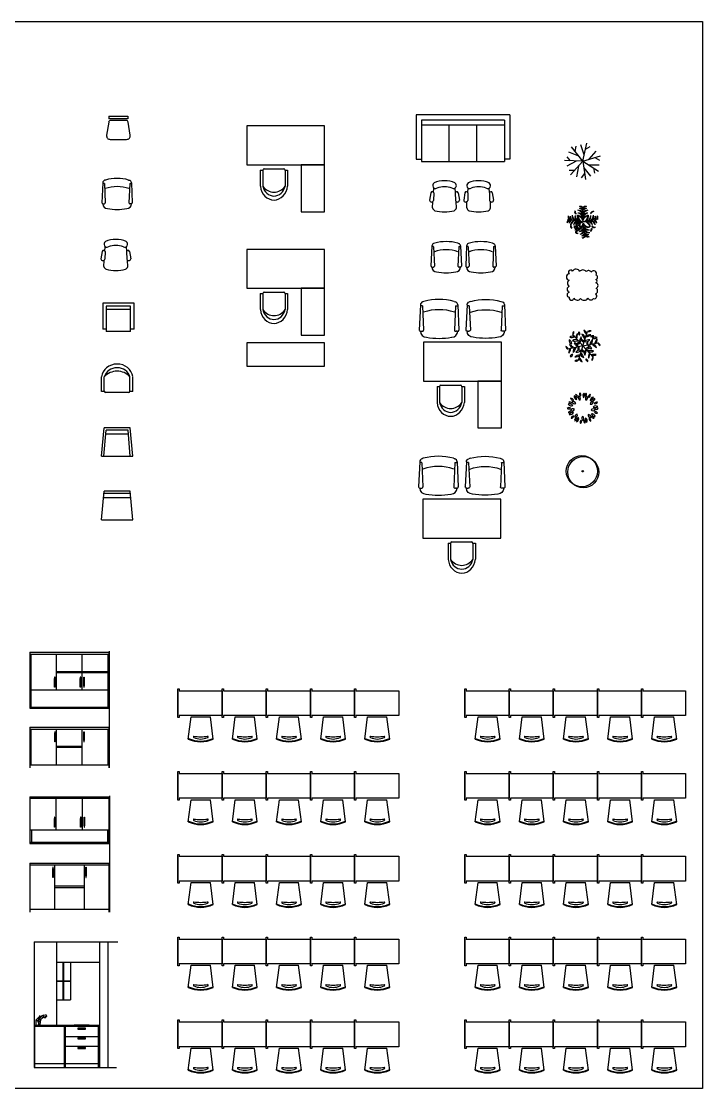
# Model space of a CAD drawing. Header units: centimetres. Extents: x 56177 to 99483, y 493 to 15482.
# Drawn here: x 63608 to 64989, y 632 to 2794 of the extents above; entities that cross this region are included whole.
import ezdxf

# ---------------------------------------------------------------- set-up
doc = ezdxf.new("R2010")
doc.units = ezdxf.units.CM
doc.header["$MEASUREMENT"] = 0
doc.linetypes.add('HIDDEN', pattern=[0.375, 0.25, -0.125])
doc.layers.add('010_BLOQUES', color=250, linetype='Continuous')

# ---------------------------------------------------------------- blocks, each defined once
blk = doc.blocks.new('A$C78BF1C82')
at = {"layer": '010_BLOQUES'}
for p, q in [((0, 2.55), (0, 0)), ((0, 2.55), (1.694, 2.55)), ((0.455, 2.55), (0.455, 0.85)), ((1.325, 2.55), (1.325, 0)), ((1.495, 2.55), (1.495, 0)), ((0.455, 2.135), (1.325, 2.135)), ((0.59, 1.375), (0.59, 2.135)), ((0.6, 1.375), (0.6, 2.135)), ((0.735, 2.135), (0.735, 1.375)), ((0.455, 1.76), (0.59, 1.76)), ((0.455, 1.75), (0.59, 1.75)), ((0.6, 1.76), (0.735, 1.76)), ((0.6, 1.75), (0.735, 1.75)), ((0.455, 1.375), (0.735, 1.375)), ((0.038, 0.97), (0.112, 1.044)), ((0.038, 0.85), (0.038, 0.97)), ((0.084, 0.964), (0.076, 0.95)), ((0.076, 0.95), (0.084, 0.921)), ((0.096, 0.952), (0.077, 0.952)), ((0.124, 1.036), (0.084, 0.964)), ((0.084, 0.921), (0.089, 0.902)), ((0.181, 1.057), (0.187, 1.023)), ((0.249, 1.033), (0.187, 1.023)), ((0.244, 1.066), (0.249, 1.033)), ((1.32, 0.85), (0.005, 0.85)), ((0.005, 0.85), (0.005, 0)), ((1.32, 0.83), (0.005, 0.83)), ((0.605, 0.85), (0.605, 0)), ((0.625, 0.83), (0.625, 0)), ((0.812, 0.857), (0.812, 0.85)), ((1.112, 0.857), (0.812, 0.857)), ((1.112, 0.855), (0.812, 0.855)), ((0.882, 0.801), (0.882, 0.781)), ((1.042, 0.801), (0.882, 0.801)), ((0.882, 0.781), (1.042, 0.781)), ((1.042, 0.781), (1.042, 0.801)), ((1.112, 0.857), (1.112, 0.85)), ((1.3, 0.83), (1.3, 0)), ((1.32, 0.85), (1.32, 0)), ((0.625, 0.632), (1.3, 0.632)), ((0.625, 0.433), (1.3, 0.433)), ((0.882, 0.603), (0.882, 0.583)), ((1.042, 0.603), (0.882, 0.603)), ((0.882, 0.583), (1.042, 0.583)), ((1.042, 0.583), (1.042, 0.603)), ((0.882, 0.404), (0.882, 0.384)), ((1.042, 0.404), (0.882, 0.404)), ((0.882, 0.384), (1.042, 0.384)), ((1.042, 0.384), (1.042, 0.404)), ((0.005, 0.083), (0.605, 0.083)), ((0.625, 0.083), (1.3, 0.083)), ((0, 0), (1.668, 0))]:
    blk.add_line(p, q, dxfattribs=at)
for centre, radius, start, end in [((0.065, 0.975), 0.0273, 189.8807, 293.0377), ((0.116, 1.039), 0.00764, 319.392, 129.2684), ((0.215, 1.048), 0.0378, 221.4586, 335.9624)]:
    blk.add_arc(centre, radius, start, end, dxfattribs=at)
for points, knots in [([(0.098, 0.964), (0.097, 0.957), (0.092, 0.926), (0.087, 0.889), (0.084, 0.859), (0.083, 0.852)], [16.146322, 16.146322, 16.146322, 16.146322, 18.285931, 25.194715, 27.441758, 27.441758, 27.441758, 27.441758]), ([(0.198, 1.062), (0.175, 1.054), (0.155, 1.048), (0.136, 1.036), (0.098, 0.964)], [3.16945, 3.16945, 3.16945, 3.16945, 4.53093, 9.463567, 9.463567, 9.463567, 9.463567]), ([(0.128, 0.964), (0.127, 0.959), (0.126, 0.953), (0.125, 0.941), (0.124, 0.936), (0.123, 0.926), (0.122, 0.921), (0.12, 0.907), (0.118, 0.897), (0.116, 0.878), (0.115, 0.869), (0.114, 0.856), (0.113, 0.853), (0.113, 0.849)], [15.604261, 15.604261, 15.604261, 15.604261, 17.499498, 17.499498, 18.973732, 18.973732, 20.447967, 20.447967, 23.396435, 23.396435, 26.333327, 26.333327, 27.441758, 27.441758, 27.441758, 27.441758])]:
    blk.add_open_spline(points, degree=3, knots=knots, dxfattribs=at)
for points in [[(0.186, 1.027), (0.184, 1.026), (0.181, 1.025), (0.128, 0.964)], [(0.198, 1.062), (0.222, 1.067), (0.233, 1.067), (0.244, 1.066)]]:
    blk.add_open_spline(points, degree=3, dxfattribs=at)
blk = doc.blocks.new('A$C62C601A6')
at = {"layer": '010_BLOQUES'}
for p, q in [((0, 2.34), (1.6, 2.34)), ((0, 2.34), (0, 1.39)), ((0, 2.31), (1.6, 2.31)), ((0.533, 1.67), (0.533, 2.31)), ((1.067, 1.67), (1.067, 2.31)), ((1.6, 2.34), (1.6, 1.39)), ((1.615, 2.36), (1.615, 0)), ((0, 1.67), (1.6, 1.67)), ((0.03, 1.67), (0.03, 1.42)), ((1.57, 1.67), (1.57, 1.42)), ((0, 1.42), (1.6, 1.42)), ((0, 1.39), (1.6, 1.39)), ((0, 0.99), (1.6, 0.99)), ((0, 0.99), (0, 0)), ((0, 0.96), (1.6, 0.96)), ((0.5, 0.96), (0.5, 0.06)), ((1.1, 0.96), (1.1, 0.06)), ((1.6, 0.99), (1.6, 0)), ((1.1, 0.525), (0.5, 0.525)), ((1.1, 0.495), (0.5, 0.495)), ((0, 0.06), (1.6, 0.06))]:
    blk.add_line(p, q, dxfattribs=at)
for points in [[(0.504, 1.746), (0.504, 1.926), (0.494, 1.926), (0.494, 1.746)], [(0.504, 1.9), (0.504, 1.72), (0.494, 1.72), (0.494, 1.9)], [(1.037, 1.746), (1.037, 1.926), (1.027, 1.926), (1.027, 1.746)], [(1.037, 1.9), (1.037, 1.72), (1.027, 1.72), (1.027, 1.9)], [(1.096, 1.746), (1.096, 1.926), (1.106, 1.926), (1.106, 1.746)], [(1.096, 1.9), (1.096, 1.72), (1.106, 1.72), (1.106, 1.9)], [(0.471, 0.73), (0.471, 0.91), (0.461, 0.91), (0.461, 0.73)], [(0.471, 0.884), (0.471, 0.704), (0.461, 0.704), (0.461, 0.884)], [(1.129, 0.73), (1.129, 0.91), (1.139, 0.91), (1.139, 0.73)], [(1.129, 0.884), (1.129, 0.704), (1.139, 0.704), (1.139, 0.884)]]:
    blk.add_lwpolyline(points, dxfattribs=at)
blk = doc.blocks.new('A$C25813D6B')
at = {"layer": '010_BLOQUES'}
for p, q in [((0, 2.34), (1.6, 2.34)), ((0, 2.34), (0, 1.21)), ((0, 2.3), (1.6, 2.3)), ((0.02, 2.3), (0.02, 1.23)), ((0.54, 1.58), (0.54, 2.3)), ((1.06, 1.58), (1.06, 2.3)), ((1.58, 2.3), (1.58, 1.23)), ((1.6, 2.34), (1.6, 1.21)), ((1.605, 2.36), (1.605, 0)), ((0.02, 1.58), (1.58, 1.58)), ((0, 1.23), (1.6, 1.23)), ((0, 1.21), (1.6, 1.21)), ((0, 0.82), (1.6, 0.82)), ((0, 0.82), (0, 0)), ((0, 0.78), (1.6, 0.78)), ((0.02, 0.78), (0.02, 0.06)), ((0.54, 0.06), (0.54, 0.78)), ((1.06, 0.06), (1.06, 0.78)), ((1.58, 0.78), (1.58, 0.06)), ((1.6, 0.82), (1.6, 0)), ((1.06, 0.43), (0.54, 0.43)), ((1.06, 0.41), (0.54, 0.41)), ((0, 0.06), (1.6, 0.06))]:
    blk.add_line(p, q, dxfattribs=at)
at = {"layer": '010_BLOQUES', "linetype": 'HIDDEN', "ltscale": 20}
for p, q in [((0.54, 1.95), (1.58, 1.95)), ((0.54, 1.93), (1.58, 1.93))]:
    blk.add_line(p, q, dxfattribs=at)
at = {"layer": '010_BLOQUES'}
for points in [[(0.51, 1.656), (0.51, 1.836), (0.5, 1.836), (0.5, 1.656)], [(0.51, 1.81), (0.51, 1.63), (0.5, 1.63), (0.5, 1.81)], [(1.03, 1.656), (1.03, 1.836), (1.02, 1.836), (1.02, 1.656)], [(1.03, 1.81), (1.03, 1.63), (1.02, 1.63), (1.02, 1.81)], [(1.09, 1.656), (1.09, 1.836), (1.1, 1.836), (1.1, 1.656)], [(1.09, 1.81), (1.09, 1.63), (1.1, 1.63), (1.1, 1.81)], [(0.511, 0.55), (0.511, 0.73), (0.501, 0.73), (0.501, 0.55)], [(0.511, 0.704), (0.511, 0.524), (0.501, 0.524), (0.501, 0.704)], [(1.089, 0.55), (1.089, 0.73), (1.099, 0.73), (1.099, 0.55)], [(1.089, 0.704), (1.089, 0.524), (1.099, 0.524), (1.099, 0.704)]]:
    blk.add_lwpolyline(points, dxfattribs=at)
blk = doc.blocks.new('TABLES4')
for p, q in [((6.5, 25), (8.5, 41)), ((8.5, 41), (22.5, 41)), ((24.5, 25), (22.5, 41)), ((38.5, 25), (40.5, 41)), ((40.5, 41), (54.5, 41)), ((56.5, 25), (54.5, 41)), ((70.5, 25), (72.5, 41)), ((72.5, 41), (86.5, 41)), ((88.5, 25), (86.5, 41)), ((102.5, 25), (104.5, 41)), ((104.5, 41), (118.5, 41)), ((120.5, 25), (118.5, 41))]:
    blk.add_line(p, q)
for points in [[(-1, 60), (-1, 61.38), (0, 61.38), (0, 60), (31, 60), (31, 42), (0, 42), (0, 40.62), (-1, 40.62), (-1, 42), (-1, 60), (-1, 42)], [(31, 60), (31, 61.38), (32, 61.38), (32, 60), (63, 60), (63, 42), (32, 42), (32, 40.62), (31, 40.62), (31, 42), (31, 60), (31, 42)], [(63, 60), (63, 61.38), (64, 61.38), (64, 60), (95, 60), (95, 42), (64, 42), (64, 40.62), (63, 40.62), (63, 42), (63, 60), (63, 42)], [(95, 60), (95, 61.38), (96, 61.38), (96, 60), (127, 60), (127, 42), (96, 42), (96, 40.62), (95, 40.62), (95, 42), (95, 60), (95, 42)]]:
    blk.add_lwpolyline(points)
for centre, radius, start, end in [((15.5, 44.25), 21.25, 244.94238, 295.05762), ((15.5, 44.75), 21.25, 245.11805, 294.88195), ((10.78, 26.5), 0.574, 119.44173, 240.55827), ((15.5, 59.9), 33.28, 261.35952, 278.64048), ((15.5, 38), 13, 247.38014, 292.61986), ((20.4, 26.5), 0.51, 281.30636, 78.69364), ((47.5, 44.25), 21.25, 244.94238, 295.05762), ((47.5, 44.75), 21.25, 245.11805, 294.88195), ((42.78, 26.5), 0.574, 119.44173, 240.55827), ((47.5, 59.9), 33.28, 261.35952, 278.64048), ((47.5, 38), 13, 247.38014, 292.61986), ((52.4, 26.5), 0.51, 281.30636, 78.69364), ((79.5, 44.25), 21.25, 244.94238, 295.05762), ((79.5, 44.75), 21.25, 245.11805, 294.88195), ((74.78, 26.5), 0.574, 119.44173, 240.55827), ((79.5, 59.9), 33.28, 261.35952, 278.64048), ((79.5, 38), 13, 247.38014, 292.61986), ((84.4, 26.5), 0.51, 281.30636, 78.69364), ((111.5, 44.25), 21.25, 244.94238, 295.05762), ((111.5, 44.75), 21.25, 245.11805, 294.88195), ((106.78, 26.5), 0.574, 119.44173, 240.55827), ((111.5, 59.9), 33.28, 261.35952, 278.64048), ((111.5, 38), 13, 247.38014, 292.61986), ((116.4, 26.5), 0.51, 281.30636, 78.69364)]:
    blk.add_arc(centre, radius, start, end)
blk = doc.blocks.new('TABLES1')
for p, q in [((6.5, 25), (8.5, 41)), ((8.5, 41), (22.5, 41)), ((24.5, 25), (22.5, 41))]:
    blk.add_line(p, q)
blk.add_lwpolyline([(-1, 60), (-1, 61.38), (0, 61.38), (0, 60), (31, 60), (31, 42), (0, 42), (0, 40.62), (-1, 40.62), (-1, 42), (-1, 60), (-1, 42)])
for centre, radius, start, end in [((15.5, 44.25), 21.25, 244.94238, 295.05762), ((15.5, 44.75), 21.25, 245.11805, 294.88195), ((10.78, 26.5), 0.574, 119.44173, 240.55827), ((15.5, 59.9), 33.28, 261.35952, 278.64048), ((15.5, 38), 13, 247.38014, 292.61986), ((20.4, 26.5), 0.51, 281.30636, 78.69364)]:
    blk.add_arc(centre, radius, start, end)
blk = doc.blocks.new('A1068DG', base_point=(1205.719, 918.855))
for p, q in [((1205.719, 919.355), (1204.719, 919.274)), ((1204.719, 919.274), (1204.719, 918.436)), ((1204.8, 919.281), (1204.8, 918.43)), ((1204.943, 919.292), (1204.943, 918.418)), ((1205.719, 918.355), (1205.719, 919.355)), ((1205.719, 918.355), (1204.719, 918.436))]:
    blk.add_line(p, q)
blk = doc.blocks.new('A1068DE', base_point=(1202.986, 915.528))
for p, q in [((1202.986, 916.028), (1201.986, 915.947)), ((1201.986, 915.947), (1201.986, 915.109)), ((1202.986, 915.951), (1202.067, 915.877)), ((1202.067, 915.877), (1202.067, 915.18)), ((1202.211, 915.888), (1202.211, 915.169)), ((1202.986, 915.028), (1202.986, 916.028)), ((1202.986, 915.028), (1201.986, 915.109)), ((1202.986, 915.106), (1202.067, 915.18))]:
    blk.add_line(p, q)
blk = doc.blocks.new('A1068DC', base_point=(1202.972, 917.825))
for p, q in [((1202.933, 918.325), (1202.414, 918.325)), ((1202.922, 918.236), (1202.414, 918.236)), ((1202.933, 918.325), (1202.933, 918.236)), ((1202.972, 918.186), (1202.972, 917.463)), ((1202.922, 917.413), (1202.414, 917.413)), ((1202.933, 917.325), (1202.419, 917.325)), ((1202.933, 917.414), (1202.933, 917.325))]:
    blk.add_line(p, q)
for centre, radius, start, end in [((1202.475, 917.825), 0.503, 97.0495, 263.5769), ((1202.526, 917.825), 0.427, 105.249, 254.751), ((1202.76, 917.825), 0.538, 130.0756, 229.9244), ((1202.922, 918.186), 0.05, 0, 90), ((1202.922, 917.463), 0.05, 270, 0)]:
    blk.add_arc(centre, radius, start, end)
blk = doc.blocks.new('A1068DA', base_point=(1202.999, 920.173))
for p, q in [((1202.916, 920.673), (1201.999, 920.673)), ((1201.999, 920.673), (1201.999, 919.673)), ((1202.999, 920.562), (1202.11, 920.562)), ((1202.11, 920.562), (1202.11, 919.784)), ((1202.221, 920.562), (1202.221, 919.784)), ((1202.916, 920.673), (1202.916, 920.562)), ((1202.999, 920.562), (1202.999, 919.784)), ((1201.999, 919.673), (1202.916, 919.673)), ((1202.11, 919.784), (1202.999, 919.784)), ((1202.916, 919.784), (1202.916, 919.673))]:
    blk.add_line(p, q)
blk = doc.blocks.new('A1043DC')
at = {"color": 0, "linetype": 'ByBlock'}
for p, q in [((-0.626722, 0.365537), (-0.766614, 0.352221)), ((-0.616435, 0.457425), (-0.381737, 0.500273)), ((-0.607898, 0.359256), (-0.36942, 0.36614)), ((-0.128035, 0.399057), (-0.322825, 0.394463)), ((-0.626722, -0.365537), (-0.766614, -0.352222)), ((-0.616435, -0.457425), (-0.381737, -0.500273)), ((-0.607898, -0.359256), (-0.36942, -0.366141)), ((-0.128035, -0.399058), (-0.322825, -0.394464))]:
    blk.add_line(p, q, dxfattribs=at)
for centre, radius, start, end in [((-0.094065, 0), 0.905973, 157.261065, 202.738935), ((-0.847483, 0.300315), 0.096094, 330.317482, 148.734971), ((-0.596922, 0.409666), 0.051591, 112.223479, 257.717315), ((-0.385913, 0.432257), 0.068143, 284.006808, 86.486784), ((-0.160649, 0.273023), 0.130185, 22.432704, 75.491701), ((-0.080287, 0), 0.728926, 159.71341, 200.28659), ((-1.311698, 0), 1.311697, 345.757952, 14.242048), ((-0.847483, -0.300316), 0.096094, 211.265029, 29.682518), ((-0.160649, -0.273024), 0.130185, 284.508299, 337.567296), ((-0.596922, -0.409667), 0.051591, 102.282685, 247.776521), ((-0.385913, -0.432258), 0.068143, 273.513216, 75.993192)]:
    blk.add_arc(centre, radius, start, end, dxfattribs=at)
blk = doc.blocks.new('A1043DA', base_point=(8.477, 7.067))
for p, q in [((7.53, 7.453), (7.54, 7.487)), ((7.616, 7.547), (8.262, 7.576)), ((7.641, 7.493), (7.641, 7.543)), ((7.643, 7.491), (8.262, 7.463)), ((8.294, 7.536), (8.294, 7.503)), ((7.53, 6.681), (7.54, 6.647)), ((7.616, 6.588), (8.262, 6.559)), ((7.641, 6.642), (7.641, 6.584)), ((7.643, 6.644), (8.262, 6.672)), ((8.294, 6.599), (8.294, 6.632))]:
    blk.add_line(p, q)
for centre, radius, start, end in [((8.919, 7.067), 1.442, 164.4748, 195.5252), ((7.62, 7.464), 0.0833, 92.5404, 163.5801), ((7.643, 7.493), 0.00208, 180, 267.4596), ((8.993, 7.067), 1.253, 161.5812, 198.4188), ((8.263, 7.544), 0.0319, 345.4846, 91.8292), ((8.263, 7.495), 0.0319, 268.1708, 14.5154), ((8.293, 7.393), 0.154, 359.6456, 89.2842), ((6.73, 7.067), 1.747, 349.2995, 10.7005), ((7.62, 6.671), 0.0833, 196.4199, 267.4596), ((7.643, 6.642), 0.00208, 92.5404, 180), ((8.263, 6.64), 0.0319, 345.4846, 91.8292), ((8.263, 6.591), 0.0319, 268.1708, 14.5154), ((8.293, 6.742), 0.154, 270.7158, 0.3544)]:
    blk.add_arc(centre, radius, start, end)
blk = doc.blocks.new('A1018DA', base_point=(5.249, 7.027))
for p, q in [((4.249, 7.433), (4.374, 7.433)), ((4.249, 6.621), (4.249, 7.433)), ((4.374, 7.433), (4.374, 6.621)), ((4.437, 7.352), (4.437, 6.702)), ((5.068, 7.533), (4.516, 7.444)), ((5.249, 6.675), (5.249, 7.379)), ((4.249, 6.621), (4.374, 6.621)), ((4.516, 6.61), (5.068, 6.521))]:
    blk.add_line(p, q)
for centre, radius, start, end in [((4.531, 7.352), 0.0938, 99.1102, 180), ((5.093, 7.379), 0.156, 0, 99.1102), ((4.531, 6.702), 0.0938, 180, 260.8898), ((5.093, 6.675), 0.156, 260.8898, 0)]:
    blk.add_arc(centre, radius, start, end)
blk = doc.blocks.new('SQREND', base_point=(4, 4))
for p, q in [((4, 5), (4, 4)), ((5, 5), (4, 5)), ((5, 4), (5, 5)), ((4, 4), (5, 4))]:
    blk.add_line(p, q)
blk = doc.blocks.new('A1094DB', base_point=(784.113, 703.093))
for p, q in [((783.263, 704.126), (783.909, 704.155)), ((783.288, 704.072), (783.288, 704.122)), ((783.941, 704.115), (783.941, 704.082)), ((783.177, 704.033), (783.187, 704.067)), ((783.29, 704.07), (783.909, 704.042)), ((783.177, 703.261), (783.187, 703.226)), ((783.263, 703.167), (783.909, 703.138)), ((783.288, 703.221), (783.288, 703.164)), ((783.29, 703.223), (783.909, 703.251)), ((783.941, 703.178), (783.941, 703.211)), ((783.177, 702.872), (783.187, 702.906)), ((783.263, 702.965), (783.909, 702.994)), ((783.288, 702.911), (783.288, 702.961)), ((783.29, 702.909), (783.909, 702.881)), ((783.941, 702.954), (783.941, 702.921)), ((783.177, 702.1), (783.187, 702.065)), ((783.288, 702.06), (783.288, 702.003)), ((783.29, 702.062), (783.909, 702.09)), ((783.941, 702.017), (783.941, 702.05)), ((783.263, 702.006), (783.909, 701.977))]:
    blk.add_line(p, q)
for centre, radius, start, end in [((783.267, 704.043), 0.0833, 92.5404, 163.5801), ((783.91, 704.123), 0.0319, 345.4846, 91.8292), ((783.94, 703.972), 0.154, 359.6456, 89.2842), ((784.567, 703.647), 1.442, 164.4748, 195.5252), ((783.29, 704.072), 0.00208, 180, 267.4596), ((784.64, 703.646), 1.253, 161.5812, 198.4188), ((783.91, 704.074), 0.0319, 268.1708, 14.5154), ((782.378, 703.647), 1.747, 349.2995, 10.7005), ((783.267, 703.25), 0.0833, 196.4199, 267.4596), ((783.29, 703.221), 0.00208, 92.5404, 180), ((783.91, 703.219), 0.0319, 345.4846, 91.8292), ((783.91, 703.17), 0.0319, 268.1708, 14.5154), ((783.94, 703.321), 0.154, 270.7158, 0.3544), ((784.567, 702.486), 1.442, 164.4748, 195.5252), ((783.267, 702.882), 0.0833, 92.5404, 163.5801), ((783.29, 702.911), 0.00208, 180, 267.4596), ((784.64, 702.485), 1.253, 161.5812, 198.4188), ((783.91, 702.962), 0.0319, 345.4846, 91.8292), ((783.91, 702.913), 0.0319, 268.1708, 14.5154), ((783.94, 702.811), 0.154, 359.6456, 89.2842), ((782.378, 702.486), 1.747, 349.2995, 10.7005), ((783.267, 702.089), 0.0833, 196.4199, 267.4596), ((783.29, 702.06), 0.00208, 92.5404, 180), ((783.91, 702.058), 0.0319, 345.4846, 91.8292), ((783.94, 702.16), 0.154, 270.7158, 0.3544), ((783.91, 702.009), 0.0319, 268.1708, 14.5154)]:
    blk.add_arc(centre, radius, start, end)
blk = doc.blocks.new('A1094DA', base_point=(781.818, 702.745))
for p, q in [((781.209, 703.771), (781.444, 703.814)), ((781.199, 703.679), (781.059, 703.666)), ((781.217, 703.673), (781.456, 703.68)), ((781.697, 703.712), (781.503, 703.708)), ((781.199, 702.948), (781.059, 702.961)), ((781.209, 702.856), (781.444, 702.813)), ((781.217, 702.954), (781.456, 702.947)), ((781.697, 702.914), (781.503, 702.919)), ((781.199, 702.536), (781.059, 702.523)), ((781.209, 702.628), (781.444, 702.671)), ((781.217, 702.53), (781.456, 702.537)), ((781.697, 702.569), (781.503, 702.565)), ((781.199, 701.805), (781.059, 701.818)), ((781.209, 701.713), (781.444, 701.67)), ((781.217, 701.811), (781.456, 701.804)), ((781.697, 701.771), (781.503, 701.776))]:
    blk.add_line(p, q)
for centre, radius, start, end in [((781.228, 703.723), 0.0516, 112.2235, 257.7173), ((781.439, 703.746), 0.0681, 284.0068, 86.4868), ((781.731, 703.313), 0.906, 157.2611, 202.7389), ((780.978, 703.614), 0.0961, 330.3175, 148.735), ((781.745, 703.313), 0.729, 159.7134, 200.2866), ((781.665, 703.586), 0.13, 22.4327, 75.4917), ((780.514, 703.313), 1.312, 345.758, 14.242), ((780.978, 703.013), 0.0961, 211.265, 29.6825), ((781.228, 702.904), 0.0516, 102.2827, 247.7765), ((781.439, 702.881), 0.0681, 273.5132, 75.9932), ((781.665, 703.04), 0.13, 284.5083, 337.5673), ((781.731, 702.17), 0.906, 157.2611, 202.7389), ((780.978, 702.471), 0.0961, 330.3175, 148.735), ((781.745, 702.17), 0.729, 159.7134, 200.2866), ((781.228, 702.58), 0.0516, 112.2235, 257.7173), ((781.439, 702.603), 0.0681, 284.0068, 86.4868), ((781.665, 702.443), 0.13, 22.4327, 75.4917), ((780.514, 702.17), 1.312, 345.758, 14.242), ((780.978, 701.87), 0.0961, 211.265, 29.6825), ((781.228, 701.761), 0.0516, 102.2827, 247.7765), ((781.439, 701.738), 0.0681, 273.5132, 75.9932), ((781.665, 701.897), 0.13, 284.5083, 337.5673)]:
    blk.add_arc(centre, radius, start, end)
blk = doc.blocks.new('A1069D1', base_point=(45.606, 47.36))
for p, q in [((45.606, 47.86), (46.551, 47.86)), ((45.606, 47.86), (45.606, 46.86)), ((46.551, 47.86), (46.551, 47.804)), ((45.717, 47.804), (45.717, 46.916)), ((45.717, 47.804), (46.606, 47.804)), ((45.828, 47.804), (45.828, 46.916)), ((46.606, 46.916), (46.606, 47.804)), ((46.606, 47.508), (45.828, 47.508)), ((46.606, 47.212), (45.828, 47.212)), ((45.606, 46.86), (46.551, 46.86)), ((45.717, 46.916), (46.606, 46.916)), ((46.551, 46.86), (46.551, 46.916))]:
    blk.add_line(p, q)
blk = doc.blocks.new('SQRMID', base_point=(5.5, 5))
for p, q in [((5, 5), (5, 4)), ((6, 5), (5, 5)), ((6, 4), (6, 5)), ((5, 4), (6, 4))]:
    blk.add_line(p, q)
blk = doc.blocks.new('A1194DF', base_point=(7.27, 5.626))
for centre, radius in [((7.236, 5.625), 0.5), ((7.282, 5.596), 0.5), ((7.263, 5.626), 0.0225)]:
    blk.add_circle(centre, radius)
blk = doc.blocks.new('A1194DE', base_point=(8.886, 11.122))
for centre, radius, start, end in [((8.465, 11.255), 0.059, 13.3115, 125.5828), ((8.493, 11.33), 0.0681, 203.4613, 295.4329), ((8.503, 11.356), 0.0753, 2.8639, 98.5782), ((8.579, 11.449), 0.0887, 191.7015, 269.7406), ((8.573, 11.241), 0.0835, 13.2488, 122.5832), ((8.615, 11.344), 0.0926, 200.5035, 295.3285), ((8.711, 11.494), 0.108, 170.709, 259.1064), ((8.563, 11.391), 0.127, 358.6571, 71.1583), ((8.72, 11.531), 0.0681, 163.4613, 255.4329), ((8.65, 11.492), 0.059, 333.3115, 85.5828), ((8.823, 11.463), 0.0926, 160.5035, 255.3285), ((8.725, 11.411), 0.0835, 333.2488, 82.5832), ((8.862, 11.567), 0.0887, 151.7015, 229.7406), ((8.745, 11.545), 0.0753, 322.8639, 58.5782), ((8.993, 11.517), 0.108, 130.709, 219.1064), ((8.814, 11.533), 0.127, 318.6571, 31.1583), ((9.024, 11.539), 0.0681, 123.4613, 215.4329), ((9.059, 11.421), 0.0926, 120.5035, 215.3285), ((8.945, 11.554), 0.059, 293.3115, 45.5828), ((8.95, 11.445), 0.0835, 293.2488, 42.5832), ((9.156, 11.475), 0.0887, 111.7015, 189.7406), ((9.052, 11.534), 0.0753, 282.8639, 18.5782), ((9.223, 11.353), 0.108, 90.709, 179.1064), ((9.096, 11.481), 0.127, 278.6571, 351.1583), ((9.212, 11.238), 0.0926, 80.5035, 175.3285), ((9.144, 11.325), 0.0835, 253.2488, 2.5832), ((9.261, 11.351), 0.0681, 83.4613, 175.4329), ((9.21, 11.412), 0.059, 253.3115, 5.5828), ((9.322, 11.217), 0.0887, 71.7015, 149.7406), ((8.439, 11.057), 0.0753, 42.8639, 138.5782), ((8.437, 11.176), 0.0887, 231.7015, 309.7406), ((8.463, 11.122), 0.127, 38.6571, 111.1583), ((8.51, 11.296), 0.108, 210.709, 299.1064), ((8.475, 10.954), 0.059, 53.3115, 165.5828), ((8.448, 11.03), 0.0681, 243.4613, 335.4329), ((8.559, 10.851), 0.127, 78.6571, 151.1583), ((8.483, 11.014), 0.108, 250.709, 339.1064), ((8.567, 11.013), 0.0835, 53.2488, 162.5832), ((8.533, 11.119), 0.0926, 240.5035, 335.3285), ((9.212, 10.998), 0.0926, 40.5035, 135.3285), ((9.216, 11.109), 0.0835, 213.2488, 322.5832), ((9.295, 11.079), 0.108, 50.709, 139.1064), ((9.279, 11.259), 0.127, 238.6571, 311.1583), ((9.279, 11.328), 0.0753, 242.8639, 338.5782), ((9.282, 10.912), 0.0887, 31.7015, 109.7406), ((9.322, 11.024), 0.0753, 202.8639, 298.5782), ((9.322, 11.053), 0.0681, 43.4613, 135.4329), ((9.323, 11.133), 0.059, 213.3115, 325.5828), ((8.583, 10.785), 0.0753, 82.8639, 178.5782), ((8.505, 10.876), 0.0887, 271.7015, 349.7406), ((8.676, 10.73), 0.059, 93.3115, 205.5828), ((8.607, 10.771), 0.0681, 283.4613, 15.4329), ((8.709, 10.835), 0.0835, 93.2488, 202.5832), ((8.615, 10.893), 0.0926, 280.5035, 15.3285), ((8.807, 10.705), 0.127, 118.6571, 191.1583), ((8.644, 10.781), 0.108, 290.709, 19.1064), ((8.867, 10.67), 0.0753, 122.8639, 218.5782), ((8.749, 10.689), 0.0887, 311.7015, 29.7406), ((8.932, 10.789), 0.0835, 133.2488, 242.5832), ((8.822, 10.773), 0.0926, 320.5035, 55.3285), ((8.974, 10.688), 0.059, 133.3115, 245.5828), ((8.895, 10.675), 0.0681, 323.4613, 55.4329), ((9.09, 10.753), 0.127, 158.6571, 231.1583), ((8.916, 10.706), 0.108, 330.709, 59.1064), ((9.058, 10.815), 0.0926, 0.5035, 95.3285), ((9.132, 10.897), 0.0835, 173.2488, 282.5832), ((9.159, 10.765), 0.0753, 162.8639, 258.5782), ((9.056, 10.704), 0.0887, 351.7015, 69.7406), ((9.173, 10.824), 0.108, 10.709, 99.1064), ((9.277, 10.971), 0.127, 198.6571, 271.1583), ((9.177, 10.786), 0.0681, 3.4613, 95.4329), ((9.23, 10.847), 0.059, 173.3115, 285.5828)]:
    blk.add_arc(centre, radius, start, end)
blk = doc.blocks.new('A1194DD', base_point=(6.825, 10.999))
for q in [(6.499, 11.361), (6.975, 11.462), (6.349, 10.898), (6.675, 10.536), (7.301, 11.1), (7.151, 10.637)]:
    blk.add_line((6.825, 10.999), q)
for centre, radius, start, end in [((6.492, 11.175), 0.137, 59.75, 132.0497), ((6.613, 11.38), 0.115, 132.2233, 189.8114), ((6.404, 11.452), 0.132, 316.0238, 6.0109), ((6.812, 11.275), 0.205, 143.3521, 190.9965), ((6.296, 11.366), 0.353, 338.197, 5.0866), ((6.769, 11.411), 0.0887, 151.7015, 229.7406), ((6.652, 11.388), 0.0753, 322.8639, 58.5782), ((7.506, 11.687), 0.778, 203.8113, 217.5003), ((6.761, 11.241), 0.136, 347.2702, 75.7188), ((7.156, 11.618), 0.324, 200.3878, 229.0632), ((6.81, 11.375), 0.137, 359.75, 72.0497), ((7.057, 11.148), 0.205, 83.3521, 130.9965), ((6.878, 11.64), 0.353, 278.197, 305.0866), ((7.049, 11.373), 0.115, 72.2233, 129.8114), ((7.007, 11.59), 0.132, 256.0238, 306.0109), ((7.137, 11.21), 0.115, 72.2233, 129.8114), ((7.095, 11.427), 0.132, 256.0238, 306.0109), ((6.222, 10.861), 0.132, 16.0238, 66.0109), ((6.389, 11.006), 0.115, 192.2233, 249.8114), ((6.486, 11.174), 0.108, 170.709, 259.1064), ((6.339, 11.071), 0.127, 358.6571, 71.1583), ((6.243, 10.725), 0.353, 38.197, 65.0866), ((6.58, 11.126), 0.205, 203.3521, 250.9965), ((6.454, 11.596), 0.324, 260.3878, 289.0632), ((6.583, 11.065), 0.136, 47.2702, 135.7188), ((6.569, 11.933), 0.778, 263.8113, 277.5003), ((6.539, 10.961), 0.132, 2.4729, 88.6145), ((6.777, 11.203), 0.259, 205.1527, 245.9348), ((6.701, 11.023), 0.0803, 60.9077, 140.1073), ((6.68, 11.136), 0.0737, 236.5427, 324.4723), ((6.742, 10.904), 0.0803, 120.9077, 200.1073), ((6.634, 10.942), 0.0737, 296.5427, 24.4723), ((6.978, 11.143), 0.259, 145.1527, 185.9348), ((6.648, 11.228), 0.132, 302.4729, 28.6145), ((6.871, 11.193), 0.0737, 176.5427, 264.4723), ((6.784, 11.118), 0.0803, 0.9077, 80.1073), ((7.026, 10.939), 0.259, 85.1527, 125.9348), ((6.935, 11.266), 0.132, 242.4729, 328.6145), ((7.016, 11.056), 0.0737, 116.5427, 204.4723), ((6.907, 11.094), 0.0803, 300.9077, 20.1073), ((7.111, 11.037), 0.132, 182.4729, 268.6145), ((6.873, 10.795), 0.259, 25.1527, 65.9348), ((7.762, 10.753), 0.778, 143.8113, 157.5003), ((7.002, 11.176), 0.136, 287.2702, 15.7188), ((7.227, 10.954), 0.324, 80.3878, 109.0632), ((7.189, 11.375), 0.137, 239.75, 312.0497), ((7.407, 11.273), 0.353, 218.197, 245.0866), ((7.07, 10.872), 0.205, 23.3521, 70.9965), ((7.527, 11.021), 0.324, 140.3878, 169.0632), ((7.144, 11.2), 0.137, 299.75, 12.0497), ((7.427, 11.137), 0.132, 196.0238, 246.0109), ((7.261, 10.992), 0.115, 12.2233, 69.8114), ((6.506, 10.798), 0.137, 119.75, 192.0497), ((6.123, 10.977), 0.324, 320.3878, 349.0632), ((6.496, 10.654), 0.0753, 82.8639, 178.5782), ((6.418, 10.744), 0.0887, 271.7015, 349.7406), ((6.647, 10.822), 0.136, 107.2702, 195.7188), ((5.888, 11.245), 0.778, 323.8113, 337.5003), ((6.771, 10.358), 0.353, 98.197, 125.0866), ((6.592, 10.85), 0.205, 263.3521, 310.9965), ((6.715, 10.732), 0.132, 62.4729, 148.6145), ((6.624, 11.059), 0.259, 265.1527, 305.9348), ((6.839, 10.623), 0.137, 179.75, 252.0497), ((6.493, 10.38), 0.324, 20.3878, 49.0632), ((6.889, 10.757), 0.136, 167.2702, 255.7188), ((6.143, 10.311), 0.778, 23.8113, 37.5003), ((6.779, 10.805), 0.0737, 356.5427, 84.4723), ((6.866, 10.88), 0.0803, 180.9077, 260.1073), ((7.001, 10.77), 0.132, 122.4729, 208.6145), ((6.672, 10.855), 0.259, 325.1527, 5.9348), ((6.97, 10.862), 0.0737, 56.5427, 144.4723), ((6.949, 10.975), 0.0803, 240.9077, 320.1073), ((7.067, 10.933), 0.136, 227.2702, 315.7188), ((7.08, 10.065), 0.778, 83.8113, 97.5003), ((7.353, 10.632), 0.353, 158.197, 185.0866), ((6.838, 10.723), 0.205, 323.3521, 10.9965), ((7.195, 10.402), 0.324, 80.3878, 109.0632), ((7.158, 10.823), 0.137, 239.75, 312.0497), ((7.245, 10.546), 0.132, 136.0238, 186.0109), ((7.037, 10.618), 0.115, 312.2233, 9.8114), ((6.643, 10.408), 0.132, 76.0238, 126.0109), ((6.601, 10.625), 0.115, 252.2233, 309.8114), ((6.91, 10.505), 0.0737, 356.5427, 84.4723), ((6.998, 10.579), 0.0803, 180.9077, 260.1073)]:
    blk.add_arc(centre, radius, start, end)
blk = doc.blocks.new('A1194DC', base_point=(11.692, 6.049))
for centre, radius, start, end in [((11.297, 6.466), 0.0716, 25.9671, 225.7484), ((11.472, 6.442), 0.124, 20.7912, 153.484), ((11.692, 6.419), 0.123, 32.4712, 147.5288), ((11.873, 6.413), 0.107, 34.4454, 136.8721), ((12.037, 6.421), 0.092, 331.8795, 145.2322), ((11.268, 6.313), 0.104, 101.9904, 258.0096), ((11.319, 6.115), 0.121, 126.9041, 235.9039), ((12.1, 6.182), 0.0541, 279.2437, 79.8042), ((12.088, 6.308), 0.0757, 286.1719, 66.7793), ((11.285, 5.919), 0.101, 109.1758, 250.8242), ((11.269, 5.742), 0.0834, 101.9501, 254.6405), ((12.062, 5.864), 0.102, 291.2502, 56.4753), ((12.081, 6.037), 0.0955, 292.8063, 73.3486), ((11.321, 5.646), 0.0763, 167.7236, 348.7757), ((11.247, 5.662), 0, 360, 41.0074), ((11.512, 5.717), 0.145, 216.8053, 317.2214), ((11.73, 5.71), 0.144, 219.3414, 326.3834), ((11.945, 5.687), 0.111, 210.5692, 322.2031), ((12.057, 5.698), 0.0827, 253.3889, 59.2517)]:
    blk.add_arc(centre, radius, start, end)
blk = doc.blocks.new('A1194DB', base_point=(2.905, 11.046))
for p in [(2.905, 11.546), (2.413, 11.133), (3.397, 11.133), (2.992, 10.554)]:
    blk.add_line(p, (2.905, 11.046))
for centre, radius, start, end in [((2.695, 11.362), 0.0575, 139.742, 258.7475), ((2.773, 11.408), 0.125, 184.618, 228.2106), ((2.676, 11.162), 0.268, 31.3712, 75.0366), ((2.76, 11.262), 0.16, 25.2489, 95.3937), ((2.76, 11.171), 0.16, 25.2489, 95.3937), ((2.676, 11.071), 0.268, 31.3712, 75.0366), ((2.812, 11.432), 0.115, 36.29, 99.6243), ((2.718, 11.297), 0.26, 44.0763, 73.3794), ((2.812, 11.364), 0.115, 36.29, 99.6243), ((2.718, 11.229), 0.26, 44.0763, 73.3794), ((2.998, 11.432), 0.115, 80.3757, 143.71), ((3.092, 11.297), 0.26, 106.6206, 135.9237), ((2.998, 11.364), 0.115, 80.3757, 143.71), ((3.092, 11.229), 0.26, 106.6206, 135.9237), ((3.05, 11.262), 0.16, 84.6063, 154.7511), ((3.134, 11.162), 0.268, 104.9634, 148.6288), ((3.05, 11.171), 0.16, 84.6063, 154.7511), ((3.134, 11.071), 0.268, 104.9634, 148.6288), ((3.236, 11.263), 0.115, 80.3757, 143.71), ((3.33, 11.128), 0.26, 106.6206, 135.9237), ((2.509, 11.022), 0.115, 116.29, 179.6243), ((2.626, 10.906), 0.26, 124.0763, 153.3794), ((2.541, 11.205), 0.115, 160.3757, 223.71), ((2.691, 11.274), 0.26, 186.6206, 215.9237), ((2.576, 11.01), 0.115, 116.29, 179.6243), ((2.693, 10.894), 0.26, 124.0763, 153.3794), ((2.608, 11.193), 0.115, 160.3757, 223.71), ((2.758, 11.262), 0.26, 186.6206, 215.9237), ((2.668, 10.941), 0.16, 105.2489, 175.3937), ((2.751, 10.841), 0.268, 111.3712, 155.0366), ((2.718, 11.226), 0.16, 164.6063, 234.7511), ((2.831, 11.292), 0.268, 184.9634, 228.6288), ((2.757, 10.926), 0.16, 105.2489, 175.3937), ((2.841, 10.825), 0.268, 111.3712, 155.0366), ((3.137, 10.559), 0.54, 115.4772, 156.6585), ((2.808, 11.21), 0.16, 164.6063, 234.7511), ((2.92, 11.276), 0.268, 184.9634, 228.6288), ((2.759, 10.981), 0.0869, 144.9865, 244.4034), ((2.832, 10.902), 0.156, 83.4259, 183.6346), ((2.902, 10.824), 0.236, 101.6665, 163.1878), ((2.935, 11.063), 0.25, 187.5759, 215.8942), ((2.751, 11.093), 0.156, 3.4259, 103.6346), ((2.686, 11.01), 0.236, 21.6665, 83.1878), ((2.886, 11.206), 0.156, 156.3654, 256.5741), ((2.978, 11.256), 0.236, 176.8122, 238.3335), ((2.683, 11.044), 0.236, 286.8122, 348.3335), ((2.761, 10.973), 0.156, 266.3654, 6.5741), ((2.809, 11.028), 0.0563, 114.2257, 255.1279), ((2.853, 11.04), 0.078, 150.4398, 228.6694), ((2.916, 10.934), 0.13, 161.4477, 239.3672), ((3.222, 11.022), 0.422, 185.4007, 208.139), ((3.059, 11.093), 0.156, 76.3654, 176.5741), ((3.124, 11.01), 0.236, 96.8122, 158.3335), ((3.114, 11.12), 0.236, 211.6665, 273.1878), ((3.065, 11.027), 0.156, 193.4259, 293.6346), ((2.832, 11.256), 0.236, 301.6665, 3.1878), ((2.908, 10.824), 0.236, 16.8122, 78.3335), ((2.924, 11.206), 0.156, 283.4259, 23.6346), ((2.978, 10.902), 0.156, 356.3654, 96.5741), ((2.889, 11.276), 0.268, 311.3712, 355.0366), ((2.969, 10.825), 0.268, 24.9634, 68.6288), ((3.002, 11.21), 0.16, 305.2489, 15.3937), ((3.053, 10.926), 0.16, 4.6063, 74.7511), ((2.979, 11.292), 0.268, 311.3712, 355.0366), ((3.058, 10.841), 0.268, 24.9634, 68.6288), ((3.092, 11.226), 0.16, 305.2489, 15.3937), ((3.142, 10.941), 0.16, 4.6063, 74.7511), ((3.052, 11.262), 0.26, 324.0763, 353.3794), ((3.117, 10.894), 0.26, 26.6206, 55.9237), ((3.201, 11.193), 0.115, 316.29, 19.6243), ((3.234, 11.01), 0.115, 0.3757, 63.71), ((3.119, 11.274), 0.26, 324.0763, 353.3794), ((3.269, 11.205), 0.115, 316.29, 19.6243), ((2.563, 10.905), 0.0575, 139.742, 258.7475), ((2.641, 10.95), 0.125, 184.618, 228.2106), ((2.682, 10.886), 0.0575, 139.742, 258.7475), ((2.76, 10.931), 0.125, 184.618, 228.2106), ((2.725, 10.813), 0.057, 167.0577, 302.8533), ((2.725, 10.732), 0.057, 167.0577, 302.8533), ((2.758, 10.845), 0.08, 185.1845, 268.654), ((2.758, 10.764), 0.08, 185.1845, 268.654), ((2.791, 10.867), 0.0766, 138.8744, 278.9763), ((2.857, 10.904), 0.125, 173.7536, 244.097), ((2.684, 10.982), 0.268, 294.9634, 338.6288), ((2.784, 10.899), 0.16, 274.6063, 344.7511), ((2.7, 10.893), 0.268, 294.9634, 338.6288), ((2.8, 10.809), 0.16, 274.6063, 344.7511), ((2.753, 10.834), 0.26, 296.6206, 325.9237), ((2.868, 10.718), 0.115, 270.3757, 333.71), ((2.765, 10.767), 0.26, 296.6206, 325.9237), ((3.135, 11.062), 0.268, 221.3712, 265.0366), ((3.069, 10.949), 0.16, 215.2489, 285.3937), ((3.15, 10.972), 0.268, 221.3712, 265.0366), ((3.085, 10.859), 0.16, 215.2489, 285.3937), ((3.12, 10.899), 0.26, 234.0763, 263.3794), ((3.052, 10.75), 0.115, 226.29, 289.6243), ((3.132, 10.832), 0.26, 234.0763, 263.3794), ((3.209, 10.775), 0.0575, 101.2525, 220.258), ((3.287, 10.729), 0.125, 131.7894, 175.382), ((3.339, 11.133), 0.26, 234.0763, 263.3794), ((3.27, 10.983), 0.115, 226.29, 289.6243), ((2.88, 10.65), 0.115, 270.3757, 333.71), ((3.064, 10.683), 0.115, 226.29, 289.6243)]:
    blk.add_arc(centre, radius, start, end)
blk = doc.blocks.new('A1194DA', base_point=(0.975, 10.919))
for p, q in [((0.975, 10.919), (0.613, 11.386)), ((0.731, 11.233), (0.755, 11.402)), ((1.02, 11.126), (0.905, 11.452)), ((0.975, 10.919), (1.1, 11.496)), ((1.059, 11.307), (1.204, 11.397)), ((0.577, 10.934), (0.464, 11.061)), ((0.845, 11.086), (0.521, 11.208)), ((0.975, 10.919), (1.538, 11.099)), ((1.177, 10.983), (1.402, 11.246)), ((1.354, 11.04), (1.504, 10.96)), ((0.975, 10.919), (0.384, 10.942)), ((0.763, 10.927), (0.461, 10.757)), ((0.707, 10.624), (0.537, 10.618)), ((0.975, 10.919), (0.578, 10.481)), ((0.832, 10.762), (0.769, 10.421)), ((0.975, 10.919), (1.475, 10.603)), ((0.975, 10.919), (1.055, 10.333)), ((1.004, 10.708), (1.223, 10.441)), ((1.154, 10.806), (1.5, 10.802)), ((1.311, 10.707), (1.346, 10.54)), ((1.029, 10.525), (0.923, 10.39))]:
    blk.add_line(p, q)

msp = doc.modelspace()

# ---------------------------------------------------------------- linework, layer by layer
msp.add_lwpolyline([(59643.76, 2794.5), (64989.1, 2794.5), (64989.1, 631.62), (59643.76, 631.62)], close=True)

# ---------------------------------------------------------------- block references
for name, p, xscale, yscale, zscale, rotation in [('A1018DA', (63805.02, 2555.25), 47.36842105262439, 47.36842105262439, 47.36842105262439, 270), ('A1069D1', (64503.27, 2604.89), 94.73684210526017, 189.4736842105203, 94.73684210526017, 270), ('A1068DC', (64120.26, 2495.61), 63.1578947368439, 55.26315789473983, 63.1578947368439, 90), ('A1043DA', (63802.39, 2413.15), 63.1578947368439, 60.52631578947966, 63.1578947368439, 270), ('A1094DA', (64500.69, 2408.74), 63.1578947368439, 60.52631578947966, 63.1578947368439, 270), ('A1043DC', (63799.76, 2289.46), 63.1578947368439, 60.52631578947966, 63.1578947368439, 270), ('A1094DB', (64506.07, 2285.79), 63.1578947368439, 60.52631578947966, 63.1578947368439, 270), ('A1068DC', (64120.26, 2245.61), 63.1578947368439, 55.26315789473983, 63.1578947368439, 90), ('A1043DA', (64454.78, 2152.01), 78.94736842105203, 78.94736842105203, 78.94736842105203, 270), ('A1043DA', (64549.52, 2152.01), -78.94736842105215, 78.94736842105203, 78.94736842105263, 89.99999692952892), ('A1068DA', (63805.02, 2165.78), 57.89473684210406, 63.1578947368439, 57.89473684210406, 270), ('A1068DC', (63802.39, 2042.1), 57.89473684210406, 63.1578947368439, 57.89473684210406, 270), ('A1068DC', (64478.46, 2057.27), 63.1578947368439, 55.26315789473983, 63.1578947368439, 90), ('A1068DE', (63802.39, 1913.15), 57.89473684210406, 63.1578947368439, 57.89473684210406, 270), ('A1043DA', (64453.45, 1834.2), 78.94736842105203, 78.94736842105203, 78.94736842105203, 270), ('A1043DA', (64548.19, 1834.2), -78.94736842105215, 78.94736842105203, 78.94736842105263, 89.99999692952892), ('A1068DG', (63802.39, 1784.2), 57.89473684210406, 63.1578947368439, 57.89473684210406, 270), ('A1068DC', (64500.82, 1739.46), 63.1578947368439, 55.26315789473983, 63.1578947368439, 90)]:
    msp.add_blockref(name, p, dxfattribs=dict(xscale=xscale, yscale=yscale, zscale=zscale, rotation=rotation))
for name, p, xscale, yscale, zscale in [('SQREND', (64065, 2503.5), 157.894736842104, 78.94736842105203, 157.894736842104), ('A1194DA', (64746.44, 2510.92), 63.1578947368439, 63.1578947368439, 63.1578947368439), ('SQREND', (64222.89, 2503.5), -47.36842105263576, -94.73684210526017, 47.36842105263157), ('A1194DB', (64746.44, 2387.98), 63.1578947368439, 63.1578947368439, 63.1578947368439), ('SQREND', (64065, 2253.5), 157.894736842104, 78.94736842105203, 157.894736842104), ('A1194DC', (64746.44, 2259.71), 63.1578947368439, 63.1578947368439, 63.1578947368439), ('SQREND', (64222.89, 2253.5), -47.36842105263576, -94.73684210526017, 47.36842105263157), ('A1194DD', (64746.44, 2136.77), 63.1578947368439, 63.1578947368439, 63.1578947368439), ('SQRMID', (64143.94, 2142.98), 157.894736842104, 47.36842105262439, 157.894736842104), ('SQREND', (64423.2, 2065.17), 157.894736842104, 78.94736842105203, 157.894736842104), ('SQREND', (64581.1, 2065.17), -47.36842105263576, -94.73684210526017, 47.36842105263157), ('A1194DE', (64746.44, 2011.17), 63.1578947368439, 63.1578947368439, 63.1578947368439), ('A1194DF', (64746.44, 1882.91), 63.1578947368439, 63.1578947368439, 63.1578947368439), ('SQREND', (64421.87, 1747.36), 157.894736842104, 78.94736842105203, 157.894736842104), ('A$C25813D6B', (63625.74, 1281.99), 100, 100, 100), ('TABLES4', (63928.43, 1270.28), 2.796127238661938, 2.796127238661938, 2.796127238661938), ('TABLES1', (64286.33, 1270.28), 2.796127238661938, 2.796127238661938, 2.796127238661938), ('TABLES1', (64510.02, 1270.28), 2.796127238661938, 2.796127238661938, 2.796127238661938), ('TABLES4', (64599.5, 1270.28), 2.796127238661938, 2.796127238661938, 2.796127238661938), ('TABLES4', (63928.43, 1102.52), 2.796127238661938, 2.796127238661938, 2.796127238661938), ('TABLES1', (64286.33, 1102.52), 2.796127238661938, 2.796127238661938, 2.796127238661938), ('TABLES1', (64510.02, 1102.52), 2.796127238661938, 2.796127238661938, 2.796127238661938), ('TABLES4', (64599.5, 1102.52), 2.796127238661938, 2.796127238661938, 2.796127238661938), ('A$C62C601A6', (63625.74, 989.29), 100, 100, 100), ('TABLES4', (63928.43, 934.75), 2.796127238661938, 2.796127238661938, 2.796127238661938), ('TABLES1', (64286.33, 934.75), 2.796127238661938, 2.796127238661938, 2.796127238661938), ('TABLES1', (64510.02, 934.75), 2.796127238661938, 2.796127238661938, 2.796127238661938), ('TABLES4', (64599.5, 934.75), 2.796127238661938, 2.796127238661938, 2.796127238661938), ('TABLES4', (63928.43, 766.98), 2.796127238661938, 2.796127238661938, 2.796127238661938), ('TABLES1', (64286.33, 766.98), 2.796127238661938, 2.796127238661938, 2.796127238661938), ('TABLES1', (64510.02, 766.98), 2.796127238661938, 2.796127238661938, 2.796127238661938), ('TABLES4', (64599.5, 766.98), 2.796127238661938, 2.796127238661938, 2.796127238661938), ('A$C78BF1C82', (63634.25, 674.39), 100, 100, 100), ('TABLES4', (63928.43, 599.21), 2.796127238661938, 2.796127238661938, 2.796127238661938), ('TABLES1', (64286.33, 599.21), 2.796127238661938, 2.796127238661938, 2.796127238661938), ('TABLES1', (64510.02, 599.21), 2.796127238661938, 2.796127238661938, 2.796127238661938), ('TABLES4', (64599.5, 599.21), 2.796127238661938, 2.796127238661938, 2.796127238661938)]:
    msp.add_blockref(name, p, dxfattribs=dict(xscale=xscale, yscale=yscale, zscale=zscale))

doc.saveas('drawing.dxf')
